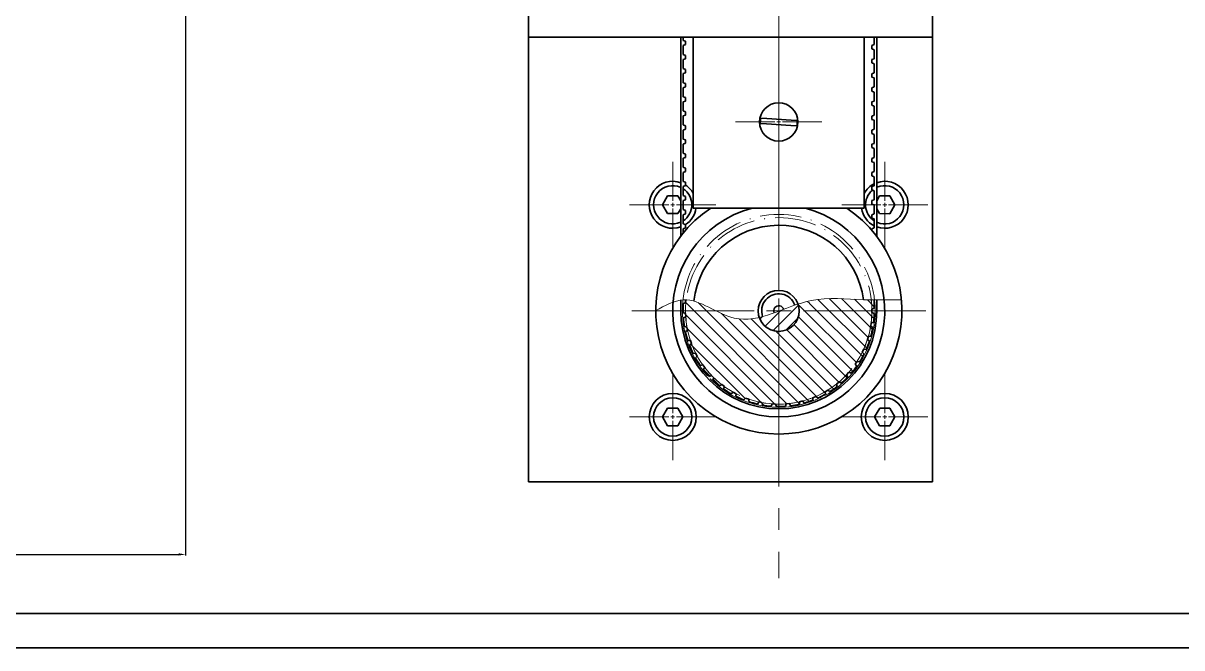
# Model space of a CAD drawing. Header units: millimetres. Extents: x 587 to 10361, y -8386 to 1488.
# Drawn here: x 8307.3 to 8476.7, y -6566.6 to -6475.3 of the extents above; entities that cross this region are included whole.
import ezdxf

# ---------------------------------------------------------------- set-up
doc = ezdxf.new("R2010")
doc.units = ezdxf.units.MM
doc.linetypes.add('ACAD_ISO10W100', pattern=[18, 12, -3, 0, -3])
doc.linetypes.add('CENTER2', pattern=[28.575000000000003, 19.05, -3.175, 3.175, -3.175])
for name, color, linetype, lineweight in [('Gruba', 7, 'Continuous', 30), ('Kreskowanie', 10, 'Continuous', 0), ('Przekrój', 50, 'Continuous', 15), ('Symetria', 210, 'ACAD_ISO10W100', 0), ('Wymiar', 3, 'Continuous', 20)]:
    doc.layers.add(name, color=color, linetype=linetype, lineweight=lineweight)
doc.dimstyles.get("Standard").update_dxf_attribs({"dimtxt": 2, "dimasz": 1, "dimexe": 0.18, "dimexo": 0.0625, "dimgap": 0.09, "dimtad": 1, "dimzin": 0, "dimdsep": 46, "dimtxsty": 'Standard', "dimcen": 1, "dimadec": 0, "dimazin": 0, "dimtfac": 1, "dimtofl": 0, "dimtmove": 0, "dimatfit": 3, "dimfxl": 1, "dimtolj": 1, "dimtzin": 0, "dimarcsym": 0})

# ---------------------------------------------------------------- blocks, each defined once
blk = doc.blocks.new('*U462')
at = {"layer": 'Symetria', "color": 0, "linetype": 'CENTER2', "transparency": 16777216}
for p, q in [((0, 0.5600000000003043), (0, 6.300000000001521)), ((-6.300000000001521, 0), (-0.5600000000003043, 0)), ((0.5600000000003043, 0), (6.300000000001521, 0)), ((0, -6.300000000001521), (0, -0.5600000000003043))]:
    blk.add_line(p, q, dxfattribs=at)
at = {"layer": 'Symetria', "color": 0, "linetype": 'Continuous', "transparency": 16777216}
for p, q in [((-0.2800000000001521, 0), (0.2800000000001521, 0)), ((0, -0.2800000000001521), (0, 0.2800000000001521))]:
    blk.add_line(p, q, dxfattribs=at)
blk = doc.blocks.new('*U463')
at = {"layer": 'Symetria', "color": 0, "linetype": 'CENTER2', "transparency": 16777216}
for p, q in [((0, 0.5600000000002572), (0, 6.300000000001287)), ((-6.300000000001287, 0), (-0.5600000000002572, 0)), ((0.5600000000002572, 0), (6.300000000001287, 0)), ((0, -6.300000000001287), (0, -0.5600000000002572))]:
    blk.add_line(p, q, dxfattribs=at)
at = {"layer": 'Symetria', "color": 0, "linetype": 'Continuous', "transparency": 16777216}
for p, q in [((-0.2800000000001286, 0), (0.2800000000001286, 0)), ((0, -0.2800000000001286), (0, 0.2800000000001286))]:
    blk.add_line(p, q, dxfattribs=at)
blk = doc.blocks.new('*U464')
at = {"layer": 'Symetria', "color": 0, "linetype": 'CENTER2', "transparency": 16777216}
for p, q in [((0, 0.5600000000002335), (0, 6.300000000001168)), ((-6.300000000001168, 0), (-0.5600000000002332, 0)), ((0.5600000000002335, 0), (6.300000000001168, 0)), ((0, -6.300000000001168), (0, -0.5600000000002332))]:
    blk.add_line(p, q, dxfattribs=at)
at = {"layer": 'Symetria', "color": 0, "linetype": 'Continuous', "transparency": 16777216}
for p, q in [((-0.2800000000001168, 0), (0.2800000000001168, 0)), ((0, -0.2800000000001168), (0, 0.2800000000001168))]:
    blk.add_line(p, q, dxfattribs=at)
blk = doc.blocks.new('*U465')
at = {"layer": 'Symetria', "color": 0, "linetype": 'CENTER2', "transparency": 16777216}
for p, q in [((0, 0.5600000000002794), (0, 6.300000000001397)), ((-6.300000000001397, 0), (-0.5600000000002794, 0)), ((0.5600000000002794, 0), (6.300000000001397, 0)), ((0, -6.300000000001397), (0, -0.5600000000002794))]:
    blk.add_line(p, q, dxfattribs=at)
at = {"layer": 'Symetria', "color": 0, "linetype": 'Continuous', "transparency": 16777216}
for p, q in [((-0.2800000000001397, 0), (0.2800000000001397, 0)), ((0, -0.2800000000001397), (0, 0.2800000000001397))]:
    blk.add_line(p, q, dxfattribs=at)
blk = doc.blocks.new('*U469')
at = {"layer": 'Symetria', "color": 0, "linetype": 'CENTER2', "transparency": 16777216}
for p, q in [((0, 3.600000000001409), (0, 21.50000000000705)), ((-21.50000000000705, 0), (-3.600000000001408, 0)), ((3.600000000001409, 0), (21.50000000000705, 0)), ((0, -21.50000000000705), (0, -3.600000000001408))]:
    blk.add_line(p, q, dxfattribs=at)
at = {"layer": 'Symetria', "color": 0, "linetype": 'Continuous', "transparency": 16777216}
for p, q in [((0, -1.800000000000705), (0, 1.800000000000705)), ((-1.800000000000705, 0), (1.800000000000705, 0))]:
    blk.add_line(p, q, dxfattribs=at)
blk = doc.blocks.new('*U470')
at = {"layer": 'Symetria', "color": 0, "linetype": 'CENTER2', "transparency": 16777216}
for p, q in [((0, 0.5600000000009119), (0, 6.300000000004559)), ((-6.300000000004559, 0), (-0.5600000000009118, 0)), ((0.5600000000009119, 0), (6.300000000004559, 0)), ((0, -6.300000000004559), (0, -0.5600000000009118))]:
    blk.add_line(p, q, dxfattribs=at)
at = {"layer": 'Symetria', "color": 0, "linetype": 'Continuous', "transparency": 16777216}
for p, q in [((-0.2800000000004559, 0), (0.2800000000004559, 0)), ((0, -0.2800000000004559), (0, 0.2800000000004559))]:
    blk.add_line(p, q, dxfattribs=at)
blk = doc.blocks.new('*U485')
at = {"layer": 'Symetria', "color": 0, "linetype": 'CENTER2', "transparency": 16777216}
blk.add_line((0, 178.9615527171436), (0, -453.551425360939), dxfattribs=at)
blk = doc.blocks.new('*D643')
at = {"layer": 'Defpoints', "color": 0, "transparency": 16777216}
for p in [(7698.844394824277, -6299.637069901525), (8330.990064240059, -6299.637069901524), (8330.990064240059, -6552.913647325673)]:
    blk.add_point(p, dxfattribs=at)
at = {"layer": 'Wymiar', "color": 0, "lineweight": -2, "transparency": 16777216}
for p, q in [((7698.844394824277, -6299.699569901525), (7698.844394824277, -6553.093647325673)), ((8330.990064240059, -6299.699569901524), (8330.990064240059, -6553.093647325673)), ((7699.844394824277, -6552.913647325673), (8329.990064240059, -6552.913647325673))]:
    blk.add_line(p, q, dxfattribs=at)
at = {"layer": 'Wymiar', "color": 0, "transparency": 16777216}
for points in [[(7699.844394824277, -6552.746980659006), (7699.844394824277, -6553.08031399234), (7698.844394824277, -6552.913647325673)], [(8329.990064240059, -6552.746980659006), (8329.990064240059, -6553.08031399234), (8330.990064240059, -6552.913647325673)]]:
    blk.add_solid(points, dxfattribs=at)
at = {"layer": 'Wymiar', "color": 0, "transparency": 16777216, "insert": (8014.917229532168, -6549.323647325673), "char_height": 2, "attachment_point": 5}
blk.add_mtext('\\A1;{\\H3.5x;1443}', dxfattribs=at)

msp = doc.modelspace()

# ---------------------------------------------------------------- hatches: boundary and pattern name
at = {"layer": 'Kreskowanie'}
h = msp.add_hatch(dxfattribs=at)
h.set_pattern_fill('ANSI31', color=256, scale=0.4, angle=90)
h.set_pattern_definition([(135, (-394.3435745602146, -1376.162600766666), (-0.8980256121069154, -0.8980256121069154), [])])
edge = h.paths.add_edge_path()
edge.add_line((8430.21134191766, -6523.641934350425), (8429.953259629603, -6523.380690543998))
edge.add_line((8429.953259629603, -6523.380690543998), (8430.163231288709, -6522.937469452403))
edge.add_line((8430.163231288709, -6522.937469452403), (8430.528858073221, -6522.971701721574))
edge.add_arc((8417.74508424673, -6517.325840250259), 13.9750000000058, 336.1716955180293, 341.5797352448728)
edge.add_line((8431.00406549899, -6521.741725343012), (8430.710399777634, -6521.521236708594))
edge.add_line((8430.710399777634, -6521.521236708594), (8430.85297038151, -6521.051974887675))
edge.add_line((8430.85297038151, -6521.051974887675), (8431.219658737768, -6521.032114293766))
edge.add_arc((8417.74508424672, -6517.325840250255), 13.97500000001336, 344.6207204274914, 350.0287601543342)
edge.add_line((8431.508988982732, -6519.745664917119), (8431.186114150638, -6519.570717391828))
edge.add_line((8431.186114150638, -6519.570717391828), (8431.25818905476, -6519.085600661692))
edge.add_line((8431.25818905476, -6519.085600661692), (8431.617979627312, -6519.01207829973))
edge.add_arc((8417.745084246724, -6517.325840250259), 13.97500000000794, 353.069745336968, 358.4777850638089)
edge.add_line((8431.71515247498, -6517.697079658285), (8431.370076869092, -6517.571470661687))
edge.add_line((8431.370076869092, -6517.571470661687), (8431.370091612058, -6517.081028989881))
edge.add_line((8431.370091612058, -6517.081028989881), (8431.720095441306, -6516.953649929151))
edge.add_line((8431.720095441306, -6516.953649929151), (8431.720132137627, -6515.73290462919))
edge.add_spline(control_points=[(8431.72013213763, -6515.73290462919), (8431.19312912098, -6515.72754217392), (8430.66589774182, -6515.715996582133), (8430.138346685804, -6515.695795429396)], knot_values=[31.45342543524151, 31.45342543524151, 31.45342543524151, 31.45342543524151, 33.03384032860752, 33.03384032860752, 33.03384032860752, 33.0338403286145], degree=3, periodic=0)
edge.add_spline(control_points=[(8430.138346685802, -6515.695795429395), (8427.591525249481, -6515.59827173336), (8424.384745849224, -6515.222575713813), (8421.219872944299, -6516.126695208973), (8420.57779422052, -6516.338037534241)], knot_values=[21.87471411082088, 21.87471411082088, 21.87471411082088, 21.87471411082785, 29.50437285724462, 31.45342543524849, 31.45342543524849, 31.45342543524849, 31.45342543524849], degree=3, periodic=0)
edge.add_arc((8417.745084246711, -6517.32584024967), 3.000000000001696, 0, 19.224326120281376, ccw=False)
edge.add_arc((8417.745084246711, -6517.32584024967), 3.000000000001695, -161.51134206693212, 0, ccw=False)
edge.add_spline(control_points=[(8414.89992489936, -6518.277191019994), (8413.662605591611, -6518.567025577395), (8410.431249012361, -6518.8326470195), (8407.272861493198, -6516.442348332508), (8405.32551303784, -6515.910124533909)], knot_values=[5.990072601860028, 5.990072601860028, 5.990072601860028, 5.990072601860028, 9.822380940401338, 16.07400690040669, 16.07400690040669, 16.07400690040669, 16.07400690040669], degree=3, periodic=0)
edge.add_spline(control_points=[(8405.32551303784, -6515.910124533909), (8404.923313021638, -6515.800200488301), (8404.52157039581, -6515.730786843049), (8404.12013253579, -6515.719244159946)], knot_values=[4.698878899222838, 4.698878899222838, 4.698878899222838, 4.698878899222838, 5.990072601860026, 5.990072601860026, 5.990072601860026, 5.990072601860026], degree=3, periodic=0)
edge.add_line((8404.120132535785, -6515.719244159945), (8404.120119983321, -6516.136816260018))
edge.add_line((8404.120119983321, -6516.136816260018), (8403.770116154074, -6516.264195320748))
edge.add_line((8403.770116154074, -6516.264195320748), (8403.770084253032, -6517.325420153641))
edge.add_arc((8417.745084246728, -6517.325840250345), 13.97500000000968, 179.9982776552316, 181.0482619647233)
edge.add_line((8403.772423106026, -6517.581507313899), (8404.122784842928, -6517.691513891526))
edge.add_line((8404.122784842928, -6517.691513891526), (8404.14476555927, -6518.181462747807))
edge.add_line((8404.14476555927, -6518.181462747807), (8403.805662032553, -6518.322401003696))
edge.add_arc((8417.745084246719, -6517.325840250262), 13.97500000000156, 184.0892471476867, 189.4972868745338)
edge.add_line((8403.961633759149, -6519.6317278574), (8404.324356216588, -6519.689062076446))
edge.add_line((8404.324356216588, -6519.689062076446), (8404.418086287731, -6520.170463891383))
edge.add_line((8404.418086287731, -6520.170463891383), (8404.1033710392, -6520.35969683288))
edge.add_arc((8417.745084246724, -6517.32584025027), 13.97500000000657, 192.5382720571207, 197.9463117839613)
edge.add_line((8404.450028664807, -6521.631896691367), (8404.81723857133, -6521.635314052462))
edge.add_line((8404.81723857133, -6521.635314052462), (8404.98068348775, -6522.097719494642))
edge.add_line((8404.98068348775, -6522.097719494642), (8404.697187742031, -6522.331139622232))
edge.add_arc((8417.74508424673, -6517.325840250282), 13.97500000000618, 200.9872969665317, 206.3953366933738)
edge.add_line((8405.22700669922, -6523.538598052956), (8405.590733378578, -6523.488024378691))
edge.add_line((8405.590733378578, -6523.488024378691), (8405.8203453969, -6523.9213964529))
edge.add_line((8405.8203453969, -6523.9213964529), (8405.574222726556, -6524.193937137841))
edge.add_arc((8417.745084246719, -6517.325840250271), 13.97500000000104, 209.4363218760534, 214.8443616029029)
edge.add_line((8406.27570273905, -6525.310444988866), (8406.628051122098, -6525.206978033896))
edge.add_line((8406.628051122098, -6525.206978033896), (8406.918846272585, -6525.601909944628))
edge.add_line((8406.918846272585, -6525.601909944628), (8406.715439028378, -6525.907655405444))
edge.add_arc((8417.745084246722, -6517.325840250265), 13.97500000000698, 217.8853467855395, 223.2933865123837)
edge.add_line((8407.573353736609, -6526.908977702573), (8407.906675732052, -6526.754863325698))
edge.add_line((8407.906675732052, -6526.754863325698), (8408.252342000904, -6527.102782661522))
edge.add_line((8408.252342000904, -6527.102782661522), (8408.096065350454, -6527.435096372238))
edge.add_arc((8417.745084246724, -6517.325840250271), 13.97500000000493, 226.3343716949866, 231.7424114218271)
edge.add_line((8409.09179281567, -6528.299498364564), (8409.398853319926, -6528.098081780011))
edge.add_line((8409.398853319926, -6528.098081780011), (8409.791887658148, -6528.391436586754))
edge.add_line((8409.791887658148, -6528.391436586754), (8409.686133750098, -6528.743105329662))
edge.add_arc((8417.745084246719, -6517.325840250273), 13.97500000000081, 234.7833966044655, 240.191436331308)
edge.add_line((8410.79806066309, -6529.451824265128), (8411.072194605787, -6529.207477431162))
edge.add_line((8411.072194605787, -6529.207477431162), (8411.504065790754, -6529.439900134996))
edge.add_line((8411.504065790754, -6529.439900134996), (8411.45113012462, -6529.80329057111))
edge.add_arc((8417.745084246728, -6517.32584025027), 13.97500000000805, 243.2324215139205, 248.6404612407522)
edge.add_line((8412.655120945257, -6530.340942961731), (8412.890377961585, -6530.05896968272))
edge.add_line((8412.890377961585, -6530.05896968272), (8413.351711776164, -6530.225415305032))
edge.add_line((8413.351711776164, -6530.225415305032), (8413.352743376114, -6530.592639663713))
edge.add_arc((8417.74508424673, -6517.325840250261), 13.9750000000172, 251.6814464233914, 257.0894861502182)
edge.add_line((8414.622664220573, -6530.947555200322), (8414.813937810193, -6530.634076002092))
edge.add_line((8414.813937810193, -6530.634076002092), (8415.294720519973, -6530.730931666038))
edge.add_line((8415.294720519973, -6530.730931666038), (8415.349696994044, -6531.094018957343))
edge.add_arc((8417.745084246719, -6517.32584025028), 13.97499999999642, 260.1304713328798, 265.5385110597202)
edge.add_line((8416.657982898172, -6531.258493825887), (8416.801121267163, -6530.920313103297))
edge.add_line((8416.801121267163, -6530.920313103297), (8417.290916979055, -6530.945476455083))
edge.add_line((8417.290916979055, -6530.945476455083), (8417.39864500521, -6531.296545488451))
edge.add_arc((8417.745084246724, -6517.325840250269), 13.97500000000761, 268.5794962423473, 273.9875359691707)
edge.add_line((8418.71689825098, -6531.267009589365), (8418.80879443088, -6530.911467909771))
edge.add_line((8418.80879443088, -6530.911467909771), (8419.296971615133, -6530.864392752449))
edge.add_line((8419.296971615133, -6530.864392752449), (8419.455112843545, -6531.195823206216))
edge.add_arc((8417.745084246731, -6517.325840250282), 13.97499999999298, 277.0285211517834, 282.4365608786221)
edge.add_line((8420.75471936133, -6530.972917647176), (8420.793378649152, -6530.60773241572))
edge.add_line((8420.793378649152, -6530.60773241572), (8421.269340907851, -6530.489440564963))
edge.add_line((8421.269340907851, -6530.489440564963), (8421.474462717262, -6530.79403839344))
edge.add_arc((8417.745084246717, -6517.325840250276), 13.97500000000217, 285.4775460613183, 290.8855857881483)
edge.add_line((8422.727213184222, -6530.382601573443), (8422.711796439566, -6530.015699518676))
edge.add_line((8422.711796439566, -6530.015699518676), (8423.165212512573, -6529.828758623204))
edge.add_line((8423.165212512573, -6529.828758623204), (8423.41286251892, -6530.09991221098))
edge.add_arc((8417.745084246728, -6517.325840250254), 13.9750000000184, 293.9265709707065, 299.3346106975411)
edge.add_line((8424.59156467196, -6529.50887479783), (8424.522406531443, -6529.148219913754))
edge.add_line((8424.522406531443, -6529.148219913754), (8424.943434547231, -6528.896687721813))
edge.add_line((8424.943434547231, -6528.896687721813), (8425.228237247326, -6529.128511395808))
edge.add_arc((8417.745084246722, -6517.325840250259), 13.97500000001549, 302.3755958801933, 307.7836356070338)
edge.add_line((8426.30730611968, -6528.370702476592), (8426.185907733292, -6528.024123155817))
edge.add_line((8426.185907733292, -6528.024123155817), (8426.565408837094, -6527.713459437507))
edge.add_line((8426.565408837094, -6527.713459437507), (8426.881182289559, -6527.900921221681))
edge.add_arc((8417.74508424672, -6517.325840250268), 13.97500000001, 310.8246207896933, 316.2326605165278)
edge.add_line((8427.837195559337, -6526.992789833979), (8427.666192006413, -6526.667808944244))
edge.add_line((8427.666192006413, -6526.667808944244), (8427.99592872865, -6526.304756981476))
edge.add_line((8427.99592872865, -6526.304756981476), (8428.335818739035, -6526.443787820984))
edge.add_arc((8417.745084248982, -6517.325840251557), 13.97499999705324, 319.2736456965594, 321.2890478090199)
edge.add_arc((8417.745084250506, -6517.325840244936), 13.97500000000409, 321.2890477839293, 324.6816853991852)
edge.add_line((8429.148025135697, -6525.405045909414), (8428.931128227743, -6525.108717501857))
edge.add_line((8428.931128227743, -6525.108717501857), (8429.203943286944, -6524.701157718348))
edge.add_line((8429.203943286944, -6524.701157718348), (8429.560572186789, -6524.788739803284))
edge.add_arc((8417.745084246728, -6517.325840250277), 13.97500000000041, 327.7226706086334, 333.130710335477)
h = msp.add_hatch(dxfattribs=at)
h.set_pattern_fill('ANSI31', color=256, scale=0.4)
h.set_pattern_definition([(45, (-394.3435745602146, -1376.162600766666), (-0.8980256121069154, 0.8980256121069154), [])])
edge = h.paths.add_edge_path()
edge.add_arc((8417.745084246711, -6517.32584024967), 3.000000000001695, 0, 19.22432612026499)
edge.add_spline(control_points=[(8420.57779422052, -6516.338037534241), (8420.41983189584, -6516.390031353326), (8420.261984677461, -6516.443681986523), (8420.104255048407, -6516.498608040167)], knot_values=[21.3952139113261, 21.3952139113261, 21.3952139113261, 21.3952139113261, 21.87471411082088, 21.87471411082088, 21.87471411082088, 21.87471411082088], degree=3, periodic=0)
edge.add_spline(control_points=[(8420.104255048407, -6516.498608040167), (8419.555074558855, -6516.689848691719), (8419.007319583456, -6516.896551035007), (8418.46109492825, -6517.102616810201)], knot_values=[19.72569781673025, 19.72569781673025, 19.72569781673025, 19.72569781673025, 21.39521391132609, 21.39521391132609, 21.39521391132609, 21.39521391132609], degree=3, periodic=0)
edge.add_spline(control_points=[(8418.46109492825, -6517.102616810201), (8417.991632765055, -6517.279723580576), (8417.523301024645, -6517.456360128392), (8417.056166245704, -6517.622306078862)], knot_values=[18.29080352957507, 18.29080352957507, 18.29080352957507, 18.29080352957507, 19.72569781673025, 19.72569781673025, 19.72569781673025, 19.72569781673025], degree=3, periodic=0)
edge.add_spline(control_points=[(8417.056166245704, -6517.622306078862), (8416.497787977076, -6517.820665560294), (8415.9411199316, -6518.003750275121), (8415.386275749777, -6518.15410498682)], knot_values=[16.57563732091319, 16.57563732091319, 16.57563732091319, 16.57563732091319, 18.29080352957507, 18.29080352957507, 18.29080352957507, 18.29080352957507], degree=3, periodic=0)
edge.add_spline(control_points=[(8415.386275749777, -6518.15410498682), (8415.224001843706, -6518.198078857617), (8415.061883945924, -6518.239253093799), (8414.89992489936, -6518.277191019994)], knot_values=[16.07400690040668, 16.07400690040668, 16.07400690040668, 16.07400690040668, 16.57563732091319, 16.57563732091319, 16.57563732091319, 16.57563732091319], degree=3, periodic=0)
edge.add_arc((8417.745084246711, -6517.32584024967), 3.000000000001696, 198.4886579330679, 360)

# ---------------------------------------------------------------- linework, layer by layer
at = {"layer": 'Gruba'}
for p, q in [((8381.156619065978, -6472.325840249669), (8381.156619065978, -6477.325840249669)), ((8440.245084246702, -6472.325840249671), (8440.245084246702, -6477.32584024967)), ((8440.245084246702, -6477.32584024967), (8381.156619065978, -6477.325840249669)), ((8381.156619065974, -6542.325840249658), (8381.156619065978, -6477.325840249669)), ((8403.41015847113, -6477.325840250004), (8403.411033612438, -6506.4384625853)), ((8403.768896025796, -6477.798456350042), (8403.7688818187, -6477.325840250004)), ((8404.118899855039, -6477.925835410787), (8403.768896025796, -6477.798456350042)), ((8404.118914597982, -6478.416277082593), (8404.118899855039, -6477.925835410787)), ((8405.245084246706, -6477.325840249669), (8405.245084246706, -6502.325840249665)), ((8430.245084246702, -6477.32584024967), (8430.245084246702, -6502.325840249666)), ((8431.71888183134, -6477.325840250004), (8431.718914860074, -6478.424580569189)), ((8432.078480294314, -6506.437600826539), (8432.07760517891, -6477.325840250005)), ((8440.245084246702, -6477.32584024967), (8440.245084246699, -6542.325840249659)), ((8403.768918427542, -6478.543677185719), (8404.118914597982, -6478.416277082592)), ((8403.768957974558, -6479.859256012076), (8403.768918427542, -6478.54367718572)), ((8404.1189618038, -6479.98663507282), (8403.768957974558, -6479.859256012075)), ((8404.118976546744, -6480.477076744626), (8404.1189618038, -6479.98663507282)), ((8431.718914860074, -6478.424580569189), (8431.368918689632, -6478.551980672317)), ((8431.368918689632, -6478.551980672316), (8431.368933432577, -6479.042422344122)), ((8431.368933432577, -6479.042422344122), (8431.718937261818, -6479.169801404867)), ((8431.718937261818, -6479.169801404867), (8431.718976808837, -6480.485380231224)), ((8403.768980376302, -6480.604476847753), (8404.118976546744, -6480.477076744626)), ((8403.76901992332, -6481.920055674109), (8403.768980376302, -6480.604476847753)), ((8431.718976808837, -6480.485380231223), (8431.368980638394, -6480.61278033435)), ((8431.368980638394, -6480.61278033435), (8431.36899538134, -6481.103222006156)), ((8431.36899538134, -6481.103222006156), (8431.718999210581, -6481.230601066901)), ((8431.718999210581, -6481.230601066901), (8431.7190387576, -6482.546179893256)), ((8404.119023752562, -6482.047434734853), (8403.76901992332, -6481.920055674108)), ((8403.769042325066, -6482.665276509786), (8404.119038495506, -6482.537876406659)), ((8403.769081872082, -6483.980855336142), (8403.769042325066, -6482.665276509786)), ((8404.119038495506, -6482.537876406659), (8404.119023752562, -6482.047434734853)), ((8431.7190387576, -6482.546179893256), (8431.369042587157, -6482.673579996383)), ((8431.369042587157, -6482.673579996383), (8431.369057330101, -6483.164021668189)), ((8431.369057330101, -6483.164021668189), (8431.719061159343, -6483.291400728933)), ((8431.719061159343, -6483.291400728933), (8431.719100706361, -6484.606979555289)), ((8404.119085701324, -6484.108234396886), (8403.769081872082, -6483.980855336142)), ((8403.769104273828, -6484.72607617182), (8404.119100444268, -6484.598676068692)), ((8403.769143820844, -6486.041654998175), (8403.769104273828, -6484.72607617182)), ((8404.119100444268, -6484.598676068693), (8404.119085701324, -6484.108234396886)), ((8431.719100706361, -6484.606979555289), (8431.369104535917, -6484.734379658416)), ((8431.369104535917, -6484.734379658416), (8431.369119278863, -6485.224821330222)), ((8404.119147650088, -6486.169034058919), (8403.769143820844, -6486.041654998175)), ((8403.76916622259, -6486.786875833852), (8404.119162393032, -6486.659475730725)), ((8403.769205769606, -6488.102454660208), (8403.76916622259, -6486.786875833852)), ((8404.119162393032, -6486.659475730725), (8404.119147650088, -6486.169034058919)), ((8431.369119278863, -6485.224821330222), (8431.719123108105, -6485.352200390967)), ((8431.719162655123, -6486.667779217322), (8431.36916648468, -6486.795179320449)), ((8431.36916648468, -6486.795179320449), (8431.369181227625, -6487.285620992256)), ((8431.719123108105, -6485.352200390967), (8431.719162655123, -6486.667779217322)), ((8404.11920959885, -6488.229833720952), (8403.769205769606, -6488.102454660208)), ((8404.119224341794, -6488.720275392759), (8404.11920959885, -6488.229833720952)), ((8431.369181227625, -6487.285620992256), (8431.719185056867, -6487.413000052999)), ((8431.719185056867, -6487.413000052999), (8431.719224603885, -6488.728578879355)), ((8403.769228171352, -6488.847675495886), (8404.119224341794, -6488.720275392759)), ((8403.769267718368, -6490.163254322241), (8403.769228171352, -6488.847675495886)), ((8404.11927154761, -6490.290633382985), (8403.769267718368, -6490.16325432224)), ((8415.949261634383, -6490.004262603292), (8415.059006630776, -6489.945309554758)), ((8415.111867182603, -6489.147057863835), (8416.00212218621, -6489.206010912369)), ((8419.488046347496, -6490.238602367122), (8415.949261634383, -6490.004262603293)), ((8416.002122186208, -6489.206010912369), (8419.540906899323, -6489.440350676198)), ((8420.378301351358, -6490.297555415868), (8419.488046347496, -6490.238602367122)), ((8419.540906899323, -6489.440350676198), (8420.431161903183, -6489.499303724946)), ((8431.719224603885, -6488.728578879355), (8431.369228433443, -6488.855978982482)), ((8431.369228433443, -6488.855978982482), (8431.369243176387, -6489.346420654289)), ((8431.369243176387, -6489.346420654289), (8431.719247005629, -6489.473799715032)), ((8431.719247005629, -6489.473799715032), (8431.719286552647, -6490.789378541389)), ((8403.769290120114, -6490.908475157918), (8404.119286290554, -6490.781075054791)), ((8403.76932966713, -6492.224053984274), (8403.769290120114, -6490.908475157918)), ((8404.119286290554, -6490.781075054792), (8404.11927154761, -6490.290633382985)), ((8431.719286552647, -6490.789378541389), (8431.369290382205, -6490.916778644515)), ((8431.369290382205, -6490.916778644515), (8431.369305125148, -6491.407220316321)), ((8431.369305125148, -6491.407220316321), (8431.71930895439, -6491.534599377066)), ((8431.71930895439, -6491.534599377066), (8431.719348501409, -6492.850178203422)), ((8404.119333496374, -6492.351433045019), (8403.76932966713, -6492.224053984274)), ((8403.769352068875, -6492.969274819951), (8404.119348239317, -6492.841874716824)), ((8403.769391615893, -6494.284853646308), (8403.769352068875, -6492.969274819952)), ((8404.119348239317, -6492.841874716825), (8404.119333496374, -6492.351433045019)), ((8431.719348501409, -6492.850178203422), (8431.369352330967, -6492.977578306549)), ((8431.369352330967, -6492.977578306549), (8431.36936707391, -6493.468019978355)), ((8431.36936707391, -6493.468019978355), (8431.719370903154, -6493.595399039099)), ((8431.719370903154, -6493.595399039099), (8431.71941045017, -6494.910977865456)), ((8404.119395445136, -6494.412232707052), (8403.769391615893, -6494.284853646308)), ((8403.769414017637, -6495.030074481985), (8404.11941018808, -6494.902674378858)), ((8403.769453564655, -6496.345653308341), (8403.769414017637, -6495.030074481985)), ((8404.11941018808, -6494.902674378858), (8404.119395445136, -6494.412232707052)), ((8431.71941045017, -6494.910977865456), (8431.369414279729, -6495.038377968582)), ((8431.369414279729, -6495.038377968582), (8431.369429022672, -6495.528819640388)), ((8404.119457393897, -6496.473032369085), (8403.769453564655, -6496.345653308341)), ((8403.7694759664, -6497.090874144018), (8404.119472136841, -6496.963474040891)), ((8404.119472136841, -6496.963474040891), (8404.119457393897, -6496.473032369085)), ((8431.369429022672, -6495.528819640388), (8431.719432851916, -6495.656198701133)), ((8431.719472398932, -6496.971777527488), (8431.36947622849, -6497.099177630615)), ((8431.719432851916, -6495.656198701134), (8431.719472398932, -6496.971777527488)), ((8403.769515513415, -6498.406452970374), (8403.7694759664, -6497.090874144018)), ((8404.11951934266, -6498.533832031118), (8403.769515513415, -6498.406452970374)), ((8404.119534085605, -6499.024273702924), (8404.11951934266, -6498.533832031118)), ((8431.36947622849, -6497.099177630615), (8431.369490971434, -6497.589619302422)), ((8431.369490971434, -6497.589619302421), (8431.719494800676, -6497.716998363165)), ((8431.719494800676, -6497.716998363165), (8431.719534347694, -6499.032577189521)), ((8403.769537915161, -6499.151673806051), (8404.119534085605, -6499.024273702924)), ((8403.769577462177, -6500.467252632407), (8403.769537915161, -6499.151673806051)), ((8431.719534347694, -6499.032577189521), (8431.369538177252, -6499.159977292648)), ((8431.369538177252, -6499.159977292648), (8431.369552920196, -6499.650418964455)), ((8431.369552920196, -6499.650418964454), (8431.71955674944, -6499.777798025199)), ((8431.71955674944, -6499.777798025199), (8431.719596296456, -6501.093376851554)), ((8401.501127075137, -6500.531367533258), (8400.752059397091, -6501.822889741237)), ((8400.752059397091, -6501.822889741237), (8401.496016599729, -6503.11736248357)), ((8402.994151955823, -6500.53431806761), (8401.501127075137, -6500.531367533258)), ((8403.410877927414, -6501.259414093743), (8402.994151955823, -6500.53431806761)), ((8404.119581291421, -6500.594631693151), (8403.769577462179, -6500.467252632407)), ((8403.769599863923, -6501.212473468084), (8404.119596034365, -6501.085073364957)), ((8403.76963941094, -6502.528052294439), (8403.769599863923, -6501.212473468085)), ((8404.119596034365, -6501.085073364958), (8404.119581291421, -6500.594631693151)), ((8431.719596296456, -6501.093376851554), (8431.369600126016, -6501.220776954681)), ((8431.369600126016, -6501.220776954681), (8431.369614868958, -6501.711218626487)), ((8431.36961486896, -6501.711218626487), (8431.719618698202, -6501.838597687232)), ((8431.719618698202, -6501.838597687232), (8431.719658245218, -6503.154176513588)), ((8432.498571837381, -6500.53431806767), (8432.078324619652, -6501.258896941443)), ((8433.991596718068, -6500.537268602022), (8432.498571837381, -6500.53431806767)), ((8433.98648624266, -6503.123263552334), (8434.735553920707, -6501.831741344353)), ((8434.735553920707, -6501.831741344353), (8433.991596718068, -6500.537268602022)), ((8401.496016599729, -6503.11736248357), (8402.989041480418, -6503.120313017922)), ((8402.989041480418, -6503.120313017922), (8403.41091200168, -6502.392935288138)), ((8404.119643240183, -6502.655431355184), (8403.76963941094, -6502.528052294439)), ((8403.769661812685, -6503.273273130118), (8404.119657983127, -6503.14587302699)), ((8403.769701359703, -6504.588851956473), (8403.769661812685, -6503.273273130118)), ((8404.119657983127, -6503.145873026991), (8404.119643240183, -6502.655431355184)), ((8430.245084246702, -6502.325840249666), (8405.245084246706, -6502.325840249665)), ((8431.719658245218, -6503.154176513588), (8431.369662074778, -6503.281576616714)), ((8431.369662074778, -6503.281576616714), (8431.369676817721, -6503.77201828852)), ((8431.369676817721, -6503.77201828852), (8431.719680646964, -6503.899397349265)), ((8432.07835886297, -6502.398041806234), (8432.493461361975, -6503.120313017982)), ((8432.493461361975, -6503.120313017982), (8433.98648624266, -6503.123263552334)), ((8404.119705188945, -6504.716231017218), (8403.769701359703, -6504.588851956473)), ((8403.769723761447, -6505.33407279215), (8404.119719931889, -6505.206672689023)), ((8403.769743229042, -6505.981685656572), (8403.769723761447, -6505.33407279215)), ((8404.119719931889, -6505.206672689024), (8404.119705188945, -6504.716231017218)), ((8431.71972019398, -6505.214976175621), (8431.369724023538, -6505.342376278748)), ((8431.369724023538, -6505.342376278748), (8431.369730649732, -6505.56280448568)), ((8431.719680646964, -6503.899397349265), (8431.71972019398, -6505.214976175621)), ((8431.695878328563, -6505.951511940786), (8431.719742595726, -6505.960197011298)), ((8431.719742595726, -6505.960197011298), (8431.719743216428, -6505.980845464629)), ((8403.411313875238, -6515.761005217968), (8403.411360905786, -6517.325409370171)), ((8403.770084253032, -6517.325420153547), (8403.770116154074, -6516.264195320748)), ((8403.770116154074, -6516.264195320748), (8404.120119983321, -6516.136816260018)), ((8404.120119983321, -6516.136816260018), (8404.120132535785, -6515.719244159945)), ((8431.370091612058, -6517.081028989881), (8431.370076869092, -6517.571470661687)), ((8431.720095441306, -6516.953649929151), (8431.370091612058, -6517.081028989881)), ((8431.720132137627, -6515.73290462919), (8431.720095441306, -6516.953649929151)), ((8432.078759798096, -6515.735628391933), (8432.078807587779, -6517.325409370726)), ((8404.122784842928, -6517.691513891526), (8403.772423106026, -6517.581507313899)), ((8403.805662032553, -6518.322401003696), (8404.144765559271, -6518.181462747806)), ((8404.14476555927, -6518.181462747806), (8404.122784842928, -6517.691513891526)), ((8431.617979627312, -6519.01207829973), (8431.25818905476, -6519.085600661692)), ((8431.370076869092, -6517.571470661687), (8431.71515247498, -6517.697079658285)), ((8404.324356216588, -6519.689062076446), (8403.961633759149, -6519.6317278574)), ((8404.1033710392, -6520.35969683288), (8404.418086287731, -6520.170463891383)), ((8404.418086287731, -6520.170463891384), (8404.324356216588, -6519.689062076446)), ((8431.25818905476, -6519.085600661692), (8431.186114150638, -6519.570717391828)), ((8431.186114150638, -6519.570717391828), (8431.508988982732, -6519.745664917119)), ((8404.81723857133, -6521.635314052462), (8404.450028664807, -6521.631896691367)), ((8404.697187742031, -6522.331139622232), (8404.98068348775, -6522.097719494642)), ((8404.98068348775, -6522.097719494642), (8404.81723857133, -6521.635314052462)), ((8430.85297038151, -6521.051974887675), (8430.710399777634, -6521.521236708594)), ((8430.710399777634, -6521.521236708594), (8431.004065498988, -6521.741725343011)), ((8431.219658737768, -6521.032114293766), (8430.85297038151, -6521.051974887675)), ((8405.590733378578, -6523.488024378691), (8405.22700669922, -6523.538598052956)), ((8405.574222726556, -6524.193937137842), (8405.8203453969, -6523.9213964529)), ((8405.8203453969, -6523.921396452899), (8405.590733378578, -6523.488024378691)), ((8430.163231288709, -6522.937469452403), (8429.953259629603, -6523.380690543998)), ((8429.953259629603, -6523.380690543998), (8430.21134191766, -6523.641934350425)), ((8430.528858073221, -6522.971701721574), (8430.163231288709, -6522.937469452403)), ((8406.628051122098, -6525.206978033896), (8406.275702739053, -6525.310444988866)), ((8406.918846272585, -6525.601909944628), (8406.628051122098, -6525.206978033896)), ((8406.715439028378, -6525.907655405444), (8406.918846272585, -6525.601909944628)), ((8429.203943286944, -6524.701157718348), (8428.931128227743, -6525.108717501857)), ((8428.931128227743, -6525.108717501857), (8429.148025135697, -6525.405045909414)), ((8429.560572186789, -6524.788739803284), (8429.203943286944, -6524.701157718348)), ((8407.906675732052, -6526.754863325698), (8407.573353736609, -6526.908977702573)), ((8408.252342000904, -6527.102782661522), (8407.906675732052, -6526.754863325698)), ((8408.096065350454, -6527.435096372238), (8408.252342000904, -6527.102782661523)), ((8427.99592872865, -6526.304756981476), (8427.666192006413, -6526.667808944244)), ((8427.666192006413, -6526.667808944244), (8427.837195559337, -6526.992789833978)), ((8428.335818739428, -6526.443787821145), (8427.99592872865, -6526.304756981476)), ((8409.398853319926, -6528.098081780011), (8409.091792815672, -6528.299498364563)), ((8409.791887658148, -6528.391436586754), (8409.398853319926, -6528.098081780011)), ((8409.6861337501, -6528.74310532966), (8409.791887658148, -6528.391436586754)), ((8411.072194605787, -6529.207477431162), (8410.798060663092, -6529.451824265127)), ((8411.504065790754, -6529.439900134996), (8411.072194605787, -6529.207477431162)), ((8424.943434547231, -6528.896687721813), (8424.522406531443, -6529.148219913754)), ((8424.522406531443, -6529.148219913754), (8424.59156467196, -6529.508874797827)), ((8425.228237247326, -6529.128511395807), (8424.943434547231, -6528.896687721813)), ((8426.565408837094, -6527.713459437507), (8426.185907733292, -6528.024123155817)), ((8426.185907733292, -6528.024123155817), (8426.30730611968, -6528.370702476591)), ((8426.881182289557, -6527.90092122168), (8426.565408837094, -6527.713459437507)), ((8411.45113012462, -6529.803290571106), (8411.504065790754, -6529.439900134996)), ((8412.890377961585, -6530.05896968272), (8412.65512094526, -6530.340942961729)), ((8413.351711776164, -6530.225415305032), (8412.890377961585, -6530.05896968272)), ((8413.352743376114, -6530.592639663709), (8413.351711776164, -6530.225415305032)), ((8414.813937810193, -6530.634076002092), (8414.622664220575, -6530.94755520032)), ((8415.294720519973, -6530.730931666038), (8414.813937810193, -6530.634076002092)), ((8415.349696994044, -6531.094018957338), (8415.294720519973, -6530.730931666038)), ((8416.801121267163, -6530.920313103297), (8416.657982898174, -6531.258493825883)), ((8417.290916979055, -6530.945476455083), (8416.801121267163, -6530.920313103297)), ((8418.80879443088, -6530.911467909771), (8418.716898250981, -6531.267009589361)), ((8419.296971615133, -6530.864392752449), (8418.80879443088, -6530.911467909771)), ((8419.455112843543, -6531.195823206212), (8419.296971615133, -6530.864392752449)), ((8420.793378649152, -6530.607732415719), (8420.75471936133, -6530.972917647171)), ((8421.269340907851, -6530.489440564963), (8420.793378649152, -6530.60773241572)), ((8421.474462717259, -6530.794038393436), (8421.269340907851, -6530.489440564963)), ((8423.165212512573, -6529.828758623204), (8422.711796439566, -6530.015699518676)), ((8422.711796439566, -6530.015699518676), (8422.727213184222, -6530.382601573439)), ((8423.412862518919, -6530.099912210978), (8423.165212512573, -6529.828758623204)), ((8401.501127075073, -6531.531367533244), (8400.752059397028, -6532.822889741223)), ((8402.994151955761, -6531.534318067595), (8401.501127075073, -6531.531367533244)), ((8403.7381091584, -6532.828790809926), (8402.994151955761, -6531.534318067595)), ((8417.398645005209, -6531.296545488446), (8417.290916979055, -6530.945476455083)), ((8432.501127075117, -6531.531367533304), (8431.75205939707, -6532.822889741283)), ((8433.994151955803, -6531.534318067655), (8432.501127075117, -6531.531367533304)), ((8434.738109158443, -6532.828790809986), (8433.994151955803, -6531.534318067655)), ((8400.752059397028, -6532.822889741223), (8401.496016599667, -6534.117362483556)), ((8401.496016599667, -6534.117362483556), (8402.989041480354, -6534.120313017907)), ((8402.989041480354, -6534.120313017907), (8403.7381091584, -6532.828790809926)), ((8431.75205939707, -6532.822889741283), (8432.49601659971, -6534.117362483616)), ((8432.49601659971, -6534.117362483616), (8433.989041480396, -6534.120313017967)), ((8433.989041480396, -6534.120313017967), (8434.738109158443, -6532.828790809986)), ((8440.245084246699, -6542.325840249659), (8381.156619065974, -6542.325840249658)), ((8834.9656262992, -6561.561678280032), (7655.9656262992, -6561.561678280032))]:
    msp.add_line(p, q, dxfattribs=at)
msp.add_lwpolyline([(7650.9656262992, -6566.561678280032), (8839.9656262992, -6566.561678280032), (8839.9656262992, -5725.561678280032), (7650.9656262992, -5725.561678280032)], close=True, dxfattribs=at)
for centre, radius in [((8417.745084267179, -6489.722306640018), 2.800000000004559), ((8417.745084246711, -6517.32584024967), 3.000000000001696), ((8402.245084277652, -6532.825840275576), 3.431956560205435), ((8402.24508427765, -6532.825840275576), 2.801499999999997), ((8433.245084277694, -6532.825840275636), 3.431956560205435), ((8433.245084277693, -6532.825840275636), 2.801499999999997)]:
    msp.add_circle(centre, radius, dxfattribs=at)
for centre, radius, start, end in [((8417.74508426698, -6489.722306639852), 2.695318787781241, 167.676850179174, 184.7459129803934), ((8417.74508426698, -6489.722306639852), 2.69531878778124, 347.6768501791739, 4.74591298039345), ((8402.245084277714, -6501.825840275591), 3.431956560205435, 70.14356800979017, 289.8598766749689), ((8433.245084277723, -6501.825840275649), 3.431956560205435, 250.1270249746968, 109.8764197100839), ((8402.245084277714, -6501.825840275591), 2.801499999999997, 65.41071855740098, 294.5927261273761), ((8402.245084277714, -6501.825840275591), 2.801499999999997, 302.9707031190146, 57.0327415657945), ((8402.245084277714, -6501.825840275591), 3.431956560205435, 29.05700451222988, 56.89502965443715), ((8433.245084277723, -6501.825840275649), 3.431956560205435, 116.392353900784, 150.9429976199788), ((8433.245084277722, -6501.825840275649), 2.801499999999978, 131.258369036561, 237.0100203688735), ((8433.245084277722, -6501.825840275649), 2.801499999999997, 246.0184929674105, 113.9838252196502), ((8417.745084246715, -6517.325840249674), 18.00000000000705, 123.5573097619436, 56.44269023805641), ((8417.74508424675, -6517.325840249703), 15.50000000000816, 104.5925506016146, 75.40744939838537), ((8402.245084277714, -6501.825840275591), 3.431956560205435, 302.8007684835248, 351.6227923950825), ((8433.245084277723, -6501.825840275649), 3.431956560205435, 188.3772076039384, 243.6110907839966), ((8417.745084246711, -6517.32584024967), 12.50000000000707, 7.492914599972732, 173.4968834929595), ((8417.745084246737, -6517.325840249692), 2.500000000001413, 19.32297885596645, 199.3480571653368), ((8417.745084246711, -6517.325840249669), 2.500000000001413, 19.32297885530865, 199.3480571660799), ((8417.745084246724, -6517.32584025027), 14.33372334741408, 179.9982776553884, 359.9982776551799), ((8417.745084246724, -6517.32584025027), 13.97500000000697, 179.9982776551799, 181.0482619650334), ((8417.745084246711, -6517.325840249669), 0.7500000000008276, 17.31538607724006, 203.2839228866371), ((8417.745084246724, -6517.32584025027), 13.97500000000683, 184.0892471476614, 189.4972868744629), ((8417.745084246724, -6517.32584025027), 13.97500000000697, 353.0697453370095, 358.4777850638357), ((8417.745084246724, -6517.32584025027), 13.97500000000655, 192.5382720571295, 197.9463117839698), ((8417.745084246724, -6517.32584025027), 13.97500000000691, 344.6207204275754, 350.0287601543789), ((8417.745084246724, -6517.32584025027), 13.97500000000615, 200.9872969665641, 206.3953366934321), ((8417.745084246724, -6517.32584025027), 13.97500000000669, 336.1716955181021, 341.579735244933), ((8417.745084246724, -6517.32584025027), 13.97500000000633, 327.7226706086561, 333.130710335479), ((8417.745084246724, -6517.32584025027), 13.97500000000566, 209.4363218760266, 214.8443616028786), ((8417.745084246724, -6517.32584025027), 13.97500000000588, 319.2736456991051, 324.681685425991), ((8417.745084246724, -6517.32584025027), 13.97500000000518, 217.8853467854526, 223.293386512334), ((8417.745084246724, -6517.32584025027), 13.9750000000057, 226.3343716949262, 231.7424114218522), ((8417.745084246724, -6517.32584025027), 13.97500000000536, 310.8246207896506, 316.23266051652), ((8417.74508424838, -6517.325840251527), 13.97499999750815, 311.1761599596776, 313.1072296271241), ((8417.745084248994, -6517.32584025155), 13.97499999704771, 319.3579781413712, 321.2890478089679), ((8417.745084246724, -6517.32584025027), 13.97500000000619, 234.7833966044214, 240.1914363312999), ((8417.745084246724, -6517.32584025027), 13.97500000000548, 302.3755958802504, 307.7836356070793), ((8417.745084246695, -6517.325840249633), 13.9750000000453, 302.9943417779692, 304.9254114450753), ((8417.745084246724, -6517.32584025027), 13.97500000000658, 243.2324215139101, 248.6404612407012), ((8417.745084246724, -6517.32584025027), 13.97500000000685, 251.6814464234102, 257.0894861502148), ((8417.745084246724, -6517.32584025027), 13.97500000000642, 285.4775460612591, 290.8855857881322), ((8417.745084247406, -6517.325840251912), 13.97499999765898, 286.6307054142524, 288.5617750817149), ((8417.745084246724, -6517.32584025027), 13.97500000000599, 293.9265709707363, 299.3346106975888), ((8417.745084246011, -6517.325840248207), 13.97500000162739, 294.8125235962693, 296.7435932631776), ((8417.745084246724, -6517.32584025027), 13.97500000000697, 260.130471332847, 265.5385110596953), ((8417.745084246724, -6517.32584025027), 13.97500000000693, 268.5794962423379, 273.9875359691458), ((8417.745084246724, -6517.32584025027), 13.97500000000674, 277.0285211518295, 282.4365608787012)]:
    msp.add_arc(centre, radius, start, end, dxfattribs=at)
at = {"layer": 'Przekrój'}
msp.add_spline([(8399.745084246708, -6517.325840249669), (8403.838020024301, -6515.720884432873), (8411.217048712806, -6518.385322044868), (8422.5095690841, -6515.811747534305), (8430.138346685797, -6515.695795429394), (8435.671125468472, -6515.695795429394)], degree=3, dxfattribs=at)
at = {"layer": 'Symetria', "ltscale": 0.5}
for centre, radius in [((8417.745084246711, -6517.32584024967), 14.09327018962362), ((8417.745084246737, -6517.325840249692), 13.62720654679449)]:
    msp.add_circle(centre, radius, dxfattribs=at)
at = {"layer": 'Symetria'}
msp.add_arc((8417.745084246711, -6517.325840249669), 14.09327018962675, 173.4816489204736, 6.488762505825231, dxfattribs=at)
at = {"layer": 'Symetria', "lineweight": 0}
msp.add_arc((8417.745084246711, -6517.325840249669), 13.62720654676589, 173.24482756032, 6.738268626392566, dxfattribs=at)

# ---------------------------------------------------------------- block references
at = {"layer": 'Symetria', "linetype": 'CENTER2'}
for name, p in [('*U485', (8417.74508424666, -6102.824761386626)), ('*U470', (8417.745084267179, -6489.722306640018)), ('*U469', (8417.745084246715, -6517.325840249674))]:
    msp.add_blockref(name, p, dxfattribs=at)
at = {"layer": 'Symetria', "linetype": 'CENTER2', "rotation": 90.00000000000001}
for name, p in [('*U463', (8402.245084277714, -6501.825840275591)), ('*U464', (8433.245084277723, -6501.825840275649)), ('*U462', (8402.245084277652, -6532.825840275576)), ('*U465', (8433.245084277694, -6532.825840275636))]:
    msp.add_blockref(name, p, dxfattribs=at)

# ---------------------------------------------------------------- dimensions: what is measured, and where the dimension line sits
at = {"layer": 'Wymiar'}
dim = msp.add_linear_dim(base=(8330.990064240059, -6552.913647325673), p1=(7698.844394824277, -6299.637069901525), p2=(8330.990064240059, -6299.637069901524), text='{\\H3.5x;1443}', dimstyle='Standard', dxfattribs=at)
dim.commit()
dim.dimension.update_dxf_attribs({"geometry": '*D643', "text_midpoint": (8014.917229532168, -6549.323647325673)})

doc.saveas('drawing.dxf')
